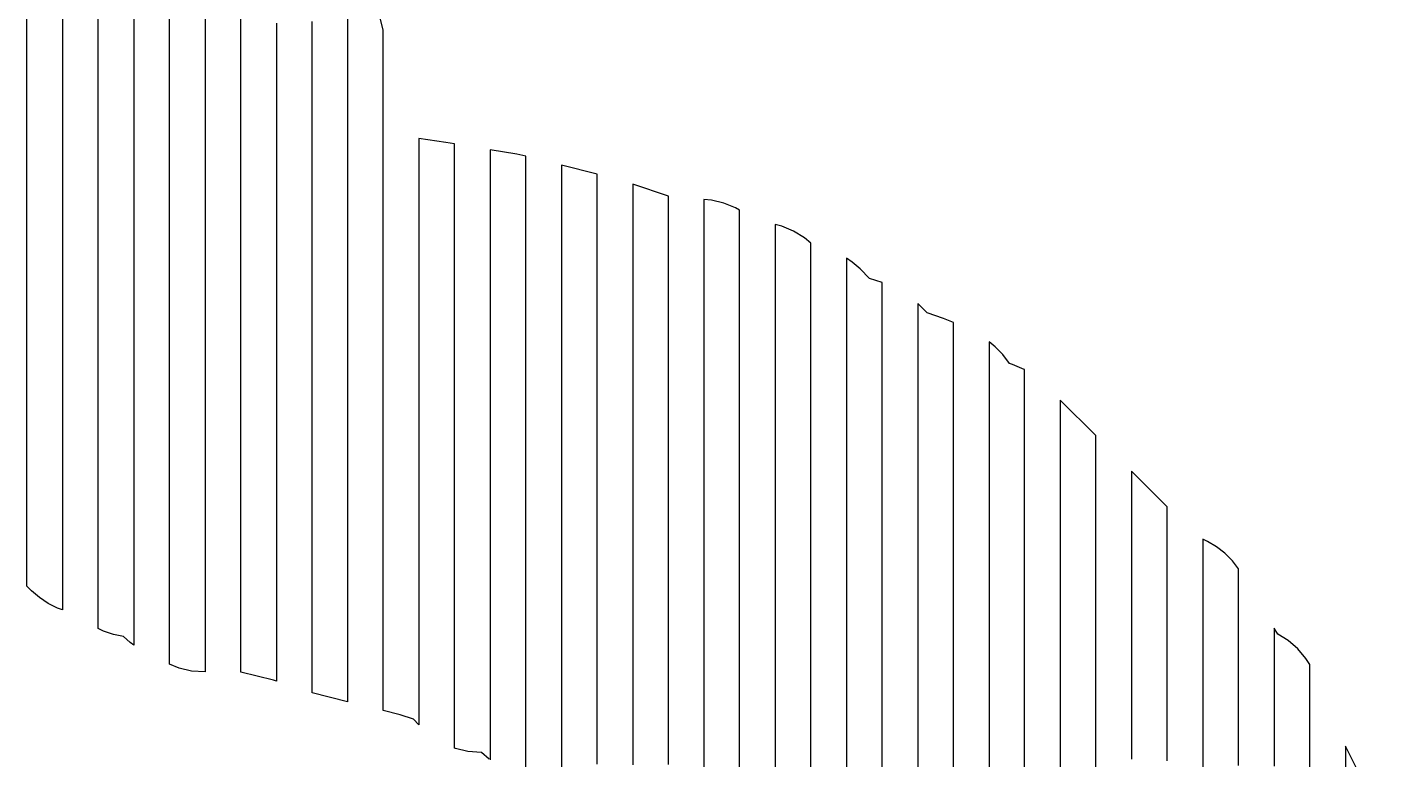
# Model space of a CAD drawing. Header units: millimetres. Extents: x -6 to 1890, y -8 to 898.
# Drawn here: x 1457.6 to 1609, y 353.4 to 435.6 of the extents above; entities that cross this region are included whole.
import ezdxf

# ---------------------------------------------------------------- set-up
doc = ezdxf.new("R2010")
doc.units = ezdxf.units.MM
doc.layers.add('PASSADAS_COMPLETAS', color=1, linetype='CONTINUOUS')
doc.layers.add('PECAS_2D', color=3, linetype='CONTINUOUS')

msp = doc.modelspace()

# ---------------------------------------------------------------- linework, layer by layer
at = {"layer": 'PASSADAS_COMPLETAS'}
for points in [[(1461.578, 464.374), (1461.578, 384.343), (1461.578, 383.053), (1461.578, 381.762), (1461.578, 380.471), (1461.578, 379.18), (1461.578, 377.889), (1461.578, 376.598), (1461.578, 370.144), (1461, 370.344), (1459.942, 370.872), (1458.965, 371.53), (1458.091, 372.299), (1457.578, 372.812), (1457.578, 380.561), (1457.578, 381.852), (1457.578, 383.143), (1457.578, 384.435), (1457.578, 385.726), (1457.578, 387.018), (1457.578, 388.309), (1457.578, 389.6), (1457.578, 468.377)], [(1469.578, 455.135), (1469.578, 379.067), (1469.578, 377.777), (1469.578, 376.488), (1469.578, 375.199), (1469.578, 373.91), (1469.578, 372.62), (1469.578, 371.331), (1469.578, 366.174), (1469.157, 366.477), (1468.423, 367.138), (1467.284, 367.374), (1466.171, 367.759), (1465.578, 368.055), (1465.578, 373.234), (1465.578, 374.528), (1465.578, 375.823), (1465.578, 377.118), (1465.578, 378.413), (1465.578, 379.707), (1465.578, 381.002), (1465.578, 459.98)], [(1477.578, 440.637), (1477.578, 374.79), (1477.578, 373.499), (1477.578, 372.208), (1477.578, 370.917), (1477.578, 369.626), (1477.578, 368.335), (1477.578, 367.044), (1477.578, 363.17), (1476.054, 363.278), (1474.681, 363.602), (1473.578, 364.051), (1473.578, 369.238), (1473.578, 370.535), (1473.578, 371.832), (1473.578, 373.129), (1473.578, 374.425), (1473.578, 375.722), (1473.578, 377.019), (1473.578, 448.339)], [(1493.578, 449.615), (1493.578, 431.398), (1493.578, 430.096), (1493.578, 428.795), (1493.578, 427.494), (1493.578, 426.193), (1493.578, 424.891), (1493.578, 422.289), (1493.578, 420.988), (1493.578, 419.686), (1493.578, 418.385), (1493.578, 417.084), (1493.578, 415.782), (1493.578, 413.18), (1493.578, 410.577), (1493.578, 407.975), (1493.578, 406.674), (1493.578, 405.372), (1493.578, 404.071), (1493.578, 402.77), (1493.578, 401.469), (1493.578, 368.937), (1493.578, 367.636), (1493.578, 366.335), (1493.578, 365.033), (1493.578, 363.732), (1493.578, 359.828), (1489.578, 360.828), (1489.578, 364.728), (1489.578, 366.029), (1489.578, 367.329), (1489.578, 368.629), (1489.578, 369.929), (1489.578, 402.431), (1489.578, 403.731), (1489.578, 405.031), (1489.578, 406.331), (1489.578, 407.631), (1489.578, 408.931), (1489.578, 410.231), (1489.578, 411.531), (1489.578, 412.831), (1489.578, 414.131), (1489.578, 416.731), (1489.578, 418.031), (1489.578, 419.331), (1489.578, 420.632), (1489.578, 421.932), (1489.578, 423.232), (1489.578, 424.532), (1489.578, 425.832), (1489.578, 427.132), (1489.578, 428.432), (1489.578, 429.732), (1489.578, 431.032), (1489.578, 432.332), (1489.578, 433.632), (1489.578, 434.932), (1489.578, 436.232)], [(1509.449, 353.378), (1508.584, 354.122), (1507.069, 354.231), (1505.671, 354.565), (1505.578, 354.603), (1505.578, 359.825), (1505.578, 361.13), (1505.578, 362.435), (1505.578, 363.741), (1505.578, 365.046), (1505.578, 366.351), (1505.578, 400.29), (1505.578, 401.595), (1505.578, 402.901), (1505.578, 404.206), (1505.578, 405.511), (1505.578, 406.816), (1505.578, 408.122), (1505.578, 409.427), (1505.578, 410.732), (1505.578, 412.038), (1505.578, 413.343), (1505.578, 414.648), (1505.578, 415.954), (1505.578, 417.259), (1505.578, 418.564), (1505.578, 422.48), (1504.591, 422.642), (1501.578, 423.073), (1501.578, 419.201), (1501.578, 417.91), (1501.578, 416.62), (1501.578, 415.329), (1501.578, 414.038), (1501.578, 412.748), (1501.578, 411.457), (1501.578, 410.166), (1501.578, 408.876), (1501.578, 407.585), (1501.578, 406.294), (1501.578, 405.004), (1501.578, 403.713), (1501.578, 402.422), (1501.578, 401.132), (1501.578, 367.575), (1501.578, 366.284), (1501.578, 364.993), (1501.578, 363.703), (1501.578, 362.412), (1501.578, 361.121), (1501.578, 357.25), (1500.974, 357.854), (1499.466, 358.356), (1497.578, 358.828), (1497.578, 361.42), (1497.578, 362.716), (1497.578, 364.012), (1497.578, 365.307), (1497.578, 366.603), (1497.578, 369.195), (1497.578, 401.59), (1497.578, 402.886), (1497.578, 404.182), (1497.578, 405.478), (1497.578, 406.773), (1497.578, 408.069), (1497.578, 409.365), (1497.578, 410.661), (1497.578, 411.957), (1497.578, 413.252), (1497.578, 414.548), (1497.578, 415.844), (1497.578, 417.14), (1497.578, 418.436), (1497.578, 419.731), (1497.578, 435.281), (1495.329, 444.278)], [(1485.578, 436.039), (1485.578, 434.742), (1485.578, 433.445), (1485.578, 432.148), (1485.578, 430.852), (1485.578, 429.555), (1485.578, 428.258), (1485.578, 426.961), (1485.578, 425.665), (1485.578, 423.071), (1485.578, 420.478), (1485.578, 419.181), (1485.578, 417.884), (1485.578, 416.587), (1485.578, 411.4), (1485.578, 410.104), (1485.578, 371.201), (1485.578, 369.904), (1485.578, 368.608), (1485.578, 367.311), (1485.578, 366.014), (1485.578, 362.124), (1485.247, 362.234), (1481.578, 363.151), (1481.578, 367.016), (1481.578, 368.304), (1481.578, 369.592), (1481.578, 370.88), (1481.578, 372.168), (1481.578, 373.456), (1481.578, 428.844), (1481.578, 430.132), (1481.578, 431.42), (1481.578, 432.708), (1481.578, 433.996), (1481.578, 435.284), (1481.578, 436.573)], [(1513.578, 351.644), (1513.578, 356.788), (1513.578, 358.075), (1513.578, 359.361), (1513.578, 360.647), (1513.578, 361.933), (1513.578, 363.219), (1513.578, 364.505), (1513.578, 397.943), (1513.578, 399.229), (1513.578, 400.515), (1513.578, 401.801), (1513.578, 403.087), (1513.578, 404.373), (1513.578, 405.659), (1513.578, 406.945), (1513.578, 408.231), (1513.578, 409.517), (1513.578, 410.803), (1513.578, 412.089), (1513.578, 413.375), (1513.578, 414.661), (1513.578, 415.948), (1513.578, 417.234), (1513.578, 421.092), (1512.556, 421.317), (1509.578, 421.814), (1509.578, 417.935), (1509.578, 416.642), (1509.578, 415.35), (1509.578, 414.057), (1509.578, 412.764), (1509.578, 411.471), (1509.578, 410.178), (1509.578, 408.885), (1509.578, 407.593), (1509.578, 406.3), (1509.578, 405.007), (1509.578, 403.714), (1509.578, 402.421), (1509.578, 401.128), (1509.578, 399.836), (1509.578, 366.222), (1509.578, 364.929), (1509.578, 363.636), (1509.578, 362.343), (1509.578, 361.05), (1509.578, 359.757), (1509.578, 358.465), (1509.578, 353.293)], [(1521.578, 352.818), (1521.578, 354.117), (1521.578, 355.417), (1521.578, 356.716), (1521.578, 358.016), (1521.578, 359.315), (1521.578, 360.615), (1521.578, 395.701), (1521.578, 397.001), (1521.578, 398.3), (1521.578, 399.6), (1521.578, 400.899), (1521.578, 402.198), (1521.578, 403.498), (1521.578, 404.797), (1521.578, 406.097), (1521.578, 407.396), (1521.578, 408.696), (1521.578, 409.995), (1521.578, 411.295), (1521.578, 412.594), (1521.578, 413.894), (1521.578, 415.193), (1521.578, 419.092), (1517.578, 420.092), (1517.578, 416.222), (1517.578, 414.932), (1517.578, 413.642), (1517.578, 412.352), (1517.578, 411.062), (1517.578, 409.772), (1517.578, 408.482), (1517.578, 407.192), (1517.578, 405.902), (1517.578, 404.612), (1517.578, 403.322), (1517.578, 402.032), (1517.578, 400.742), (1517.578, 399.452), (1517.578, 398.162), (1517.578, 396.872), (1517.578, 362.043), (1517.578, 360.753), (1517.578, 359.463), (1517.578, 358.173), (1517.578, 356.883), (1517.578, 355.593), (1517.578, 354.303), (1517.578, 349.143)], [(1529.578, 352.78), (1529.578, 354.083), (1529.578, 355.386), (1529.578, 393.17), (1529.578, 394.473), (1529.578, 395.776), (1529.578, 397.079), (1529.578, 398.382), (1529.578, 399.685), (1529.578, 400.988), (1529.578, 402.291), (1529.578, 403.593), (1529.578, 404.896), (1529.578, 406.199), (1529.578, 407.502), (1529.578, 408.805), (1529.578, 410.108), (1529.578, 411.411), (1529.578, 412.714), (1529.578, 416.623), (1525.578, 417.956), (1525.578, 414.043), (1525.578, 412.739), (1525.578, 411.435), (1525.578, 410.131), (1525.578, 408.827), (1525.578, 407.523), (1525.578, 406.219), (1525.578, 404.914), (1525.578, 403.61), (1525.578, 402.306), (1525.578, 401.002), (1525.578, 399.698), (1525.578, 398.394), (1525.578, 397.09), (1525.578, 395.785), (1525.578, 394.481), (1525.578, 357.965), (1525.578, 356.661), (1525.578, 355.357), (1525.578, 354.053), (1525.578, 352.749)], [(1537.578, 348.529), (1537.578, 387.645), (1537.578, 388.948), (1537.578, 390.252), (1537.578, 391.556), (1537.578, 392.86), (1537.578, 394.164), (1537.578, 395.468), (1537.578, 396.771), (1537.578, 398.075), (1537.578, 399.379), (1537.578, 400.683), (1537.578, 401.987), (1537.578, 403.291), (1537.578, 404.595), (1537.578, 405.898), (1537.578, 407.202), (1537.578, 408.506), (1537.578, 409.81), (1537.578, 415.025), (1537.112, 415.306), (1535.795, 415.842), (1534.419, 416.165), (1533.578, 416.229), (1533.578, 411.026), (1533.578, 409.725), (1533.578, 408.425), (1533.578, 407.124), (1533.578, 405.823), (1533.578, 404.522), (1533.578, 403.222), (1533.578, 401.921), (1533.578, 400.62), (1533.578, 399.319), (1533.578, 398.019), (1533.578, 396.718), (1533.578, 395.417), (1533.578, 394.116), (1533.578, 392.816), (1533.578, 391.515), (1533.578, 390.214), (1533.578, 351.191)], [(1545.578, 340.398), (1545.578, 384.243), (1545.578, 385.532), (1545.578, 386.822), (1545.578, 388.111), (1545.578, 389.401), (1545.578, 390.691), (1545.578, 391.98), (1545.578, 393.27), (1545.578, 394.559), (1545.578, 395.849), (1545.578, 397.138), (1545.578, 398.428), (1545.578, 399.717), (1545.578, 401.007), (1545.578, 402.296), (1545.578, 403.586), (1545.578, 404.876), (1545.578, 406.165), (1545.578, 411.323), (1544.861, 411.937), (1543.637, 412.69), (1542.301, 413.243), (1541.578, 413.415), (1541.578, 408.218), (1541.578, 406.918), (1541.578, 405.619), (1541.578, 404.319), (1541.578, 403.02), (1541.578, 401.72), (1541.578, 400.421), (1541.578, 399.121), (1541.578, 397.822), (1541.578, 396.522), (1541.578, 395.223), (1541.578, 393.923), (1541.578, 392.624), (1541.578, 391.325), (1541.578, 390.025), (1541.578, 388.726), (1541.578, 387.426), (1541.578, 386.127), (1541.578, 344.544)], [(1553.578, 332.182), (1553.578, 378.558), (1553.578, 379.846), (1553.578, 381.135), (1553.578, 382.423), (1553.578, 383.711), (1553.578, 384.999), (1553.578, 386.288), (1553.578, 387.576), (1553.578, 388.864), (1553.578, 390.152), (1553.578, 392.729), (1553.578, 394.017), (1553.578, 395.305), (1553.578, 396.593), (1553.578, 397.882), (1553.578, 399.17), (1553.578, 400.458), (1553.578, 401.746), (1553.578, 406.899), (1552.169, 407.369), (1551.103, 408.435), (1550.229, 409.203), (1549.578, 409.642), (1549.578, 404.454), (1549.578, 403.157), (1549.578, 401.86), (1549.578, 400.563), (1549.578, 399.265), (1549.578, 397.968), (1549.578, 396.671), (1549.578, 395.374), (1549.578, 394.077), (1549.578, 392.78), (1549.578, 390.186), (1549.578, 388.889), (1549.578, 387.592), (1549.578, 386.295), (1549.578, 384.998), (1549.578, 383.701), (1549.578, 382.404), (1549.578, 381.107), (1549.578, 337.007)], [(1561.578, 319.5), (1561.578, 373.916), (1561.578, 375.211), (1561.578, 376.507), (1561.578, 377.803), (1561.578, 379.098), (1561.578, 380.394), (1561.578, 381.69), (1561.578, 382.985), (1561.578, 384.281), (1561.578, 385.576), (1561.578, 386.872), (1561.578, 388.168), (1561.578, 389.463), (1561.578, 390.759), (1561.578, 392.055), (1561.578, 393.35), (1561.578, 394.646), (1561.578, 395.941), (1561.578, 397.237), (1561.578, 402.419), (1560.472, 402.878), (1558.632, 403.491), (1557.578, 404.545), (1557.578, 399.385), (1557.578, 398.096), (1557.578, 396.806), (1557.578, 395.516), (1557.578, 394.226), (1557.578, 392.936), (1557.578, 391.646), (1557.578, 390.356), (1557.578, 389.067), (1557.578, 387.777), (1557.578, 386.487), (1557.578, 385.197), (1557.578, 383.907), (1557.578, 382.617), (1557.578, 381.327), (1557.578, 380.038), (1557.578, 378.748), (1557.578, 377.458), (1557.578, 376.168), (1557.578, 325.864)], [(1569.578, 288.116), (1569.578, 365.981), (1569.578, 367.279), (1569.578, 368.576), (1569.578, 369.874), (1569.578, 371.172), (1569.578, 372.469), (1569.578, 373.767), (1569.578, 375.065), (1569.578, 376.363), (1569.578, 377.66), (1569.578, 378.958), (1569.578, 380.256), (1569.578, 381.554), (1569.578, 382.851), (1569.578, 384.149), (1569.578, 385.447), (1569.578, 386.745), (1569.578, 388.042), (1569.578, 389.34), (1569.578, 390.638), (1569.578, 397.127), (1569.519, 397.163), (1568.227, 397.707), (1567.862, 397.829), (1567.137, 398.817), (1566.278, 399.706), (1565.578, 400.257), (1565.578, 393.807), (1565.578, 392.517), (1565.578, 391.227), (1565.578, 389.937), (1565.578, 388.647), (1565.578, 387.357), (1565.578, 384.777), (1565.578, 383.488), (1565.578, 382.198), (1565.578, 380.908), (1565.578, 379.618), (1565.578, 378.328), (1565.578, 377.038), (1565.578, 375.748), (1565.578, 374.458), (1565.578, 373.168), (1565.578, 371.878), (1565.578, 370.588), (1565.578, 369.298), (1565.578, 307.382)], [(1577.578, 267.127), (1577.578, 354.874), (1577.578, 356.165), (1577.578, 357.455), (1577.578, 358.746), (1577.578, 360.036), (1577.578, 361.326), (1577.578, 362.617), (1577.578, 363.907), (1577.578, 365.198), (1577.578, 366.488), (1577.578, 367.778), (1577.578, 369.069), (1577.578, 370.359), (1577.578, 371.65), (1577.578, 372.94), (1577.578, 374.23), (1577.578, 375.521), (1577.578, 376.811), (1577.578, 378.102), (1577.578, 379.392), (1577.578, 380.682), (1577.578, 381.973), (1577.578, 383.263), (1577.578, 384.554), (1577.578, 389.715), (1573.578, 393.715), (1573.578, 387.261), (1573.578, 385.97), (1573.578, 384.679), (1573.578, 383.388), (1573.578, 382.097), (1573.578, 380.806), (1573.578, 379.515), (1573.578, 378.224), (1573.578, 376.933), (1573.578, 375.642), (1573.578, 374.351), (1573.578, 373.06), (1573.578, 371.769), (1573.578, 370.478), (1573.578, 369.187), (1573.578, 367.896), (1573.578, 366.605), (1573.578, 365.314), (1573.578, 364.023), (1573.578, 362.732), (1573.578, 361.442), (1573.578, 277.53)], [(1585.578, 353.201), (1585.578, 354.497), (1585.578, 357.09), (1585.578, 358.386), (1585.578, 359.682), (1585.578, 360.978), (1585.578, 362.274), (1585.578, 363.57), (1585.578, 364.866), (1585.578, 366.162), (1585.578, 367.458), (1585.578, 368.754), (1585.578, 370.05), (1585.578, 371.347), (1585.578, 372.643), (1585.578, 373.939), (1585.578, 375.235), (1585.578, 376.531), (1585.578, 381.715), (1581.578, 385.715), (1581.578, 380.542), (1581.578, 379.249), (1581.578, 377.956), (1581.578, 376.663), (1581.578, 375.369), (1581.578, 372.783), (1581.578, 371.49), (1581.578, 370.197), (1581.578, 368.903), (1581.578, 367.61), (1581.578, 366.317), (1581.578, 365.024), (1581.578, 363.73), (1581.578, 362.437), (1581.578, 361.144), (1581.578, 359.851), (1581.578, 358.558), (1581.578, 357.264), (1581.578, 355.971), (1581.578, 354.678), (1581.578, 353.385)], [(1593.578, 352.652), (1593.578, 353.953), (1593.578, 355.253), (1593.578, 356.554), (1593.578, 357.854), (1593.578, 359.155), (1593.578, 360.455), (1593.578, 361.756), (1593.578, 363.056), (1593.578, 364.357), (1593.578, 365.657), (1593.578, 366.958), (1593.578, 374.76), (1592.906, 375.647), (1592.059, 376.503), (1591.114, 377.233), (1590.101, 377.824), (1589.578, 378.086), (1589.578, 371.612), (1589.578, 370.317), (1589.578, 369.023), (1589.578, 367.728), (1589.578, 366.433), (1589.578, 365.138), (1589.578, 363.844), (1589.578, 362.549), (1589.578, 361.254), (1589.578, 359.959), (1589.578, 357.37), (1589.578, 356.075), (1589.578, 354.78), (1589.578, 353.486), (1589.578, 352.191)], [(1601.578, 352.29), (1601.578, 353.59), (1601.578, 354.891), (1601.578, 363.995), (1601.147, 364.696), (1600.227, 365.773), (1599.159, 366.69), (1597.984, 367.419), (1597.578, 368.072), (1597.578, 361.623), (1597.578, 360.333), (1597.578, 359.043), (1597.578, 357.753), (1597.578, 356.463), (1597.578, 355.174), (1597.578, 353.884), (1597.578, 352.594)], [(1609.022, 347.931), (1605.578, 354.818), (1605.578, 347.038)]]:
    msp.add_lwpolyline(points, dxfattribs=at)
at = {"layer": 'PECAS_2D'}
for points in [[(1461.578, 464.374), (1461.578, 384.343), (1461.578, 383.053), (1461.578, 381.762), (1461.578, 380.471), (1461.578, 379.18), (1461.578, 377.889), (1461.578, 376.598), (1461.578, 370.144), (1461, 370.344), (1459.942, 370.872), (1458.965, 371.53), (1458.091, 372.299), (1457.578, 372.812), (1457.578, 380.561), (1457.578, 381.852), (1457.578, 383.143), (1457.578, 384.435), (1457.578, 385.726), (1457.578, 387.018), (1457.578, 388.309), (1457.578, 389.6), (1457.578, 468.377)], [(1469.578, 455.135), (1469.578, 379.067), (1469.578, 377.777), (1469.578, 376.488), (1469.578, 375.199), (1469.578, 373.91), (1469.578, 372.62), (1469.578, 371.331), (1469.578, 366.174), (1469.157, 366.477), (1468.423, 367.138), (1467.284, 367.374), (1466.171, 367.759), (1465.578, 368.055), (1465.578, 373.234), (1465.578, 374.528), (1465.578, 375.823), (1465.578, 377.118), (1465.578, 378.413), (1465.578, 379.707), (1465.578, 381.002), (1465.578, 459.98)], [(1477.578, 440.637), (1477.578, 374.79), (1477.578, 373.499), (1477.578, 372.208), (1477.578, 370.917), (1477.578, 369.626), (1477.578, 368.335), (1477.578, 367.044), (1477.578, 363.17), (1476.054, 363.278), (1474.681, 363.602), (1473.578, 364.051), (1473.578, 369.238), (1473.578, 370.535), (1473.578, 371.832), (1473.578, 373.129), (1473.578, 374.425), (1473.578, 375.722), (1473.578, 377.019), (1473.578, 448.339)], [(1493.578, 449.615), (1493.578, 431.398), (1493.578, 430.096), (1493.578, 428.795), (1493.578, 427.494), (1493.578, 426.193), (1493.578, 424.891), (1493.578, 422.289), (1493.578, 420.988), (1493.578, 419.686), (1493.578, 418.385), (1493.578, 417.084), (1493.578, 415.782), (1493.578, 413.18), (1493.578, 410.577), (1493.578, 407.975), (1493.578, 406.674), (1493.578, 405.372), (1493.578, 404.071), (1493.578, 402.77), (1493.578, 401.469), (1493.578, 368.937), (1493.578, 367.636), (1493.578, 366.335), (1493.578, 365.033), (1493.578, 363.732), (1493.578, 359.828), (1489.578, 360.828), (1489.578, 364.728), (1489.578, 366.029), (1489.578, 367.329), (1489.578, 368.629), (1489.578, 369.929), (1489.578, 402.431), (1489.578, 403.731), (1489.578, 405.031), (1489.578, 406.331), (1489.578, 407.631), (1489.578, 408.931), (1489.578, 410.231), (1489.578, 411.531), (1489.578, 412.831), (1489.578, 414.131), (1489.578, 416.731), (1489.578, 418.031), (1489.578, 419.331), (1489.578, 420.632), (1489.578, 421.932), (1489.578, 423.232), (1489.578, 424.532), (1489.578, 425.832), (1489.578, 427.132), (1489.578, 428.432), (1489.578, 429.732), (1489.578, 431.032), (1489.578, 432.332), (1489.578, 433.632), (1489.578, 434.932), (1489.578, 436.232)], [(1509.449, 353.378), (1508.584, 354.122), (1507.069, 354.231), (1505.671, 354.565), (1505.578, 354.603), (1505.578, 359.825), (1505.578, 361.13), (1505.578, 362.435), (1505.578, 363.741), (1505.578, 365.046), (1505.578, 366.351), (1505.578, 400.29), (1505.578, 401.595), (1505.578, 402.901), (1505.578, 404.206), (1505.578, 405.511), (1505.578, 406.816), (1505.578, 408.122), (1505.578, 409.427), (1505.578, 410.732), (1505.578, 412.038), (1505.578, 413.343), (1505.578, 414.648), (1505.578, 415.954), (1505.578, 417.259), (1505.578, 418.564), (1505.578, 422.48), (1504.591, 422.642), (1501.578, 423.073), (1501.578, 419.201), (1501.578, 417.91), (1501.578, 416.62), (1501.578, 415.329), (1501.578, 414.038), (1501.578, 412.748), (1501.578, 411.457), (1501.578, 410.166), (1501.578, 408.876), (1501.578, 407.585), (1501.578, 406.294), (1501.578, 405.004), (1501.578, 403.713), (1501.578, 402.422), (1501.578, 401.132), (1501.578, 367.575), (1501.578, 366.284), (1501.578, 364.993), (1501.578, 363.703), (1501.578, 362.412), (1501.578, 361.121), (1501.578, 357.25), (1500.974, 357.854), (1499.466, 358.356), (1497.578, 358.828), (1497.578, 361.42), (1497.578, 362.716), (1497.578, 364.012), (1497.578, 365.307), (1497.578, 366.603), (1497.578, 369.195), (1497.578, 401.59), (1497.578, 402.886), (1497.578, 404.182), (1497.578, 405.478), (1497.578, 406.773), (1497.578, 408.069), (1497.578, 409.365), (1497.578, 410.661), (1497.578, 411.957), (1497.578, 413.252), (1497.578, 414.548), (1497.578, 415.844), (1497.578, 417.14), (1497.578, 418.436), (1497.578, 419.731), (1497.578, 435.281), (1495.329, 444.278)], [(1485.578, 436.039), (1485.578, 434.742), (1485.578, 433.445), (1485.578, 432.148), (1485.578, 430.852), (1485.578, 429.555), (1485.578, 428.258), (1485.578, 426.961), (1485.578, 425.665), (1485.578, 423.071), (1485.578, 420.478), (1485.578, 419.181), (1485.578, 417.884), (1485.578, 416.587), (1485.578, 411.4), (1485.578, 410.104), (1485.578, 371.201), (1485.578, 369.904), (1485.578, 368.608), (1485.578, 367.311), (1485.578, 366.014), (1485.578, 362.124), (1485.247, 362.234), (1481.578, 363.151), (1481.578, 367.016), (1481.578, 368.304), (1481.578, 369.592), (1481.578, 370.88), (1481.578, 372.168), (1481.578, 373.456), (1481.578, 428.844), (1481.578, 430.132), (1481.578, 431.42), (1481.578, 432.708), (1481.578, 433.996), (1481.578, 435.284), (1481.578, 436.573)], [(1513.578, 351.644), (1513.578, 356.788), (1513.578, 358.075), (1513.578, 359.361), (1513.578, 360.647), (1513.578, 361.933), (1513.578, 363.219), (1513.578, 364.505), (1513.578, 397.943), (1513.578, 399.229), (1513.578, 400.515), (1513.578, 401.801), (1513.578, 403.087), (1513.578, 404.373), (1513.578, 405.659), (1513.578, 406.945), (1513.578, 408.231), (1513.578, 409.517), (1513.578, 410.803), (1513.578, 412.089), (1513.578, 413.375), (1513.578, 414.661), (1513.578, 415.948), (1513.578, 417.234), (1513.578, 421.092), (1512.556, 421.317), (1509.578, 421.814), (1509.578, 417.935), (1509.578, 416.642), (1509.578, 415.35), (1509.578, 414.057), (1509.578, 412.764), (1509.578, 411.471), (1509.578, 410.178), (1509.578, 408.885), (1509.578, 407.593), (1509.578, 406.3), (1509.578, 405.007), (1509.578, 403.714), (1509.578, 402.421), (1509.578, 401.128), (1509.578, 399.836), (1509.578, 366.222), (1509.578, 364.929), (1509.578, 363.636), (1509.578, 362.343), (1509.578, 361.05), (1509.578, 359.757), (1509.578, 358.465), (1509.578, 353.293)], [(1521.578, 352.818), (1521.578, 354.117), (1521.578, 355.417), (1521.578, 356.716), (1521.578, 358.016), (1521.578, 359.315), (1521.578, 360.615), (1521.578, 395.701), (1521.578, 397.001), (1521.578, 398.3), (1521.578, 399.6), (1521.578, 400.899), (1521.578, 402.198), (1521.578, 403.498), (1521.578, 404.797), (1521.578, 406.097), (1521.578, 407.396), (1521.578, 408.696), (1521.578, 409.995), (1521.578, 411.295), (1521.578, 412.594), (1521.578, 413.894), (1521.578, 415.193), (1521.578, 419.092), (1517.578, 420.092), (1517.578, 416.222), (1517.578, 414.932), (1517.578, 413.642), (1517.578, 412.352), (1517.578, 411.062), (1517.578, 409.772), (1517.578, 408.482), (1517.578, 407.192), (1517.578, 405.902), (1517.578, 404.612), (1517.578, 403.322), (1517.578, 402.032), (1517.578, 400.742), (1517.578, 399.452), (1517.578, 398.162), (1517.578, 396.872), (1517.578, 362.043), (1517.578, 360.753), (1517.578, 359.463), (1517.578, 358.173), (1517.578, 356.883), (1517.578, 355.593), (1517.578, 354.303), (1517.578, 349.143)], [(1529.578, 352.78), (1529.578, 354.083), (1529.578, 355.386), (1529.578, 393.17), (1529.578, 394.473), (1529.578, 395.776), (1529.578, 397.079), (1529.578, 398.382), (1529.578, 399.685), (1529.578, 400.988), (1529.578, 402.291), (1529.578, 403.593), (1529.578, 404.896), (1529.578, 406.199), (1529.578, 407.502), (1529.578, 408.805), (1529.578, 410.108), (1529.578, 411.411), (1529.578, 412.714), (1529.578, 416.623), (1525.578, 417.956), (1525.578, 414.043), (1525.578, 412.739), (1525.578, 411.435), (1525.578, 410.131), (1525.578, 408.827), (1525.578, 407.523), (1525.578, 406.219), (1525.578, 404.914), (1525.578, 403.61), (1525.578, 402.306), (1525.578, 401.002), (1525.578, 399.698), (1525.578, 398.394), (1525.578, 397.09), (1525.578, 395.785), (1525.578, 394.481), (1525.578, 357.965), (1525.578, 356.661), (1525.578, 355.357), (1525.578, 354.053), (1525.578, 352.749)], [(1537.578, 348.529), (1537.578, 387.645), (1537.578, 388.948), (1537.578, 390.252), (1537.578, 391.556), (1537.578, 392.86), (1537.578, 394.164), (1537.578, 395.468), (1537.578, 396.771), (1537.578, 398.075), (1537.578, 399.379), (1537.578, 400.683), (1537.578, 401.987), (1537.578, 403.291), (1537.578, 404.595), (1537.578, 405.898), (1537.578, 407.202), (1537.578, 408.506), (1537.578, 409.81), (1537.578, 415.025), (1537.112, 415.306), (1535.795, 415.842), (1534.419, 416.165), (1533.578, 416.229), (1533.578, 411.026), (1533.578, 409.725), (1533.578, 408.425), (1533.578, 407.124), (1533.578, 405.823), (1533.578, 404.522), (1533.578, 403.222), (1533.578, 401.921), (1533.578, 400.62), (1533.578, 399.319), (1533.578, 398.019), (1533.578, 396.718), (1533.578, 395.417), (1533.578, 394.116), (1533.578, 392.816), (1533.578, 391.515), (1533.578, 390.214), (1533.578, 351.191)], [(1545.578, 340.398), (1545.578, 384.243), (1545.578, 385.532), (1545.578, 386.822), (1545.578, 388.111), (1545.578, 389.401), (1545.578, 390.691), (1545.578, 391.98), (1545.578, 393.27), (1545.578, 394.559), (1545.578, 395.849), (1545.578, 397.138), (1545.578, 398.428), (1545.578, 399.717), (1545.578, 401.007), (1545.578, 402.296), (1545.578, 403.586), (1545.578, 404.876), (1545.578, 406.165), (1545.578, 411.323), (1544.861, 411.937), (1543.637, 412.69), (1542.301, 413.243), (1541.578, 413.415), (1541.578, 408.218), (1541.578, 406.918), (1541.578, 405.619), (1541.578, 404.319), (1541.578, 403.02), (1541.578, 401.72), (1541.578, 400.421), (1541.578, 399.121), (1541.578, 397.822), (1541.578, 396.522), (1541.578, 395.223), (1541.578, 393.923), (1541.578, 392.624), (1541.578, 391.325), (1541.578, 390.025), (1541.578, 388.726), (1541.578, 387.426), (1541.578, 386.127), (1541.578, 344.544)], [(1553.578, 332.182), (1553.578, 378.558), (1553.578, 379.846), (1553.578, 381.135), (1553.578, 382.423), (1553.578, 383.711), (1553.578, 384.999), (1553.578, 386.288), (1553.578, 387.576), (1553.578, 388.864), (1553.578, 390.152), (1553.578, 392.729), (1553.578, 394.017), (1553.578, 395.305), (1553.578, 396.593), (1553.578, 397.882), (1553.578, 399.17), (1553.578, 400.458), (1553.578, 401.746), (1553.578, 406.899), (1552.169, 407.369), (1551.103, 408.435), (1550.229, 409.203), (1549.578, 409.642), (1549.578, 404.454), (1549.578, 403.157), (1549.578, 401.86), (1549.578, 400.563), (1549.578, 399.265), (1549.578, 397.968), (1549.578, 396.671), (1549.578, 395.374), (1549.578, 394.077), (1549.578, 392.78), (1549.578, 390.186), (1549.578, 388.889), (1549.578, 387.592), (1549.578, 386.295), (1549.578, 384.998), (1549.578, 383.701), (1549.578, 382.404), (1549.578, 381.107), (1549.578, 337.007)], [(1561.578, 319.5), (1561.578, 373.916), (1561.578, 375.211), (1561.578, 376.507), (1561.578, 377.803), (1561.578, 379.098), (1561.578, 380.394), (1561.578, 381.69), (1561.578, 382.985), (1561.578, 384.281), (1561.578, 385.576), (1561.578, 386.872), (1561.578, 388.168), (1561.578, 389.463), (1561.578, 390.759), (1561.578, 392.055), (1561.578, 393.35), (1561.578, 394.646), (1561.578, 395.941), (1561.578, 397.237), (1561.578, 402.419), (1560.472, 402.878), (1558.632, 403.491), (1557.578, 404.545), (1557.578, 399.385), (1557.578, 398.096), (1557.578, 396.806), (1557.578, 395.516), (1557.578, 394.226), (1557.578, 392.936), (1557.578, 391.646), (1557.578, 390.356), (1557.578, 389.067), (1557.578, 387.777), (1557.578, 386.487), (1557.578, 385.197), (1557.578, 383.907), (1557.578, 382.617), (1557.578, 381.327), (1557.578, 380.038), (1557.578, 378.748), (1557.578, 377.458), (1557.578, 376.168), (1557.578, 325.864)], [(1569.578, 288.116), (1569.578, 365.981), (1569.578, 367.279), (1569.578, 368.576), (1569.578, 369.874), (1569.578, 371.172), (1569.578, 372.469), (1569.578, 373.767), (1569.578, 375.065), (1569.578, 376.363), (1569.578, 377.66), (1569.578, 378.958), (1569.578, 380.256), (1569.578, 381.554), (1569.578, 382.851), (1569.578, 384.149), (1569.578, 385.447), (1569.578, 386.745), (1569.578, 388.042), (1569.578, 389.34), (1569.578, 390.638), (1569.578, 397.127), (1569.519, 397.163), (1568.227, 397.707), (1567.862, 397.829), (1567.137, 398.817), (1566.278, 399.706), (1565.578, 400.257), (1565.578, 393.807), (1565.578, 392.517), (1565.578, 391.227), (1565.578, 389.937), (1565.578, 388.647), (1565.578, 387.357), (1565.578, 384.777), (1565.578, 383.488), (1565.578, 382.198), (1565.578, 380.908), (1565.578, 379.618), (1565.578, 378.328), (1565.578, 377.038), (1565.578, 375.748), (1565.578, 374.458), (1565.578, 373.168), (1565.578, 371.878), (1565.578, 370.588), (1565.578, 369.298), (1565.578, 307.382)], [(1577.578, 267.127), (1577.578, 354.874), (1577.578, 356.165), (1577.578, 357.455), (1577.578, 358.746), (1577.578, 360.036), (1577.578, 361.326), (1577.578, 362.617), (1577.578, 363.907), (1577.578, 365.198), (1577.578, 366.488), (1577.578, 367.778), (1577.578, 369.069), (1577.578, 370.359), (1577.578, 371.65), (1577.578, 372.94), (1577.578, 374.23), (1577.578, 375.521), (1577.578, 376.811), (1577.578, 378.102), (1577.578, 379.392), (1577.578, 380.682), (1577.578, 381.973), (1577.578, 383.263), (1577.578, 384.554), (1577.578, 389.715), (1573.578, 393.715), (1573.578, 387.261), (1573.578, 385.97), (1573.578, 384.679), (1573.578, 383.388), (1573.578, 382.097), (1573.578, 380.806), (1573.578, 379.515), (1573.578, 378.224), (1573.578, 376.933), (1573.578, 375.642), (1573.578, 374.351), (1573.578, 373.06), (1573.578, 371.769), (1573.578, 370.478), (1573.578, 369.187), (1573.578, 367.896), (1573.578, 366.605), (1573.578, 365.314), (1573.578, 364.023), (1573.578, 362.732), (1573.578, 361.442), (1573.578, 277.53)], [(1585.578, 353.201), (1585.578, 354.497), (1585.578, 357.09), (1585.578, 358.386), (1585.578, 359.682), (1585.578, 360.978), (1585.578, 362.274), (1585.578, 363.57), (1585.578, 364.866), (1585.578, 366.162), (1585.578, 367.458), (1585.578, 368.754), (1585.578, 370.05), (1585.578, 371.347), (1585.578, 372.643), (1585.578, 373.939), (1585.578, 375.235), (1585.578, 376.531), (1585.578, 381.715), (1581.578, 385.715), (1581.578, 380.542), (1581.578, 379.249), (1581.578, 377.956), (1581.578, 376.663), (1581.578, 375.369), (1581.578, 372.783), (1581.578, 371.49), (1581.578, 370.197), (1581.578, 368.903), (1581.578, 367.61), (1581.578, 366.317), (1581.578, 365.024), (1581.578, 363.73), (1581.578, 362.437), (1581.578, 361.144), (1581.578, 359.851), (1581.578, 358.558), (1581.578, 357.264), (1581.578, 355.971), (1581.578, 354.678), (1581.578, 353.385)], [(1593.578, 352.652), (1593.578, 353.953), (1593.578, 355.253), (1593.578, 356.554), (1593.578, 357.854), (1593.578, 359.155), (1593.578, 360.455), (1593.578, 361.756), (1593.578, 363.056), (1593.578, 364.357), (1593.578, 365.657), (1593.578, 366.958), (1593.578, 374.76), (1592.906, 375.647), (1592.059, 376.503), (1591.114, 377.233), (1590.101, 377.824), (1589.578, 378.086), (1589.578, 371.612), (1589.578, 370.317), (1589.578, 369.023), (1589.578, 367.728), (1589.578, 366.433), (1589.578, 365.138), (1589.578, 363.844), (1589.578, 362.549), (1589.578, 361.254), (1589.578, 359.959), (1589.578, 357.37), (1589.578, 356.075), (1589.578, 354.78), (1589.578, 353.486), (1589.578, 352.191)], [(1601.578, 352.29), (1601.578, 353.59), (1601.578, 354.891), (1601.578, 363.995), (1601.147, 364.696), (1600.227, 365.773), (1599.159, 366.69), (1597.984, 367.419), (1597.578, 368.072), (1597.578, 361.623), (1597.578, 360.333), (1597.578, 359.043), (1597.578, 357.753), (1597.578, 356.463), (1597.578, 355.174), (1597.578, 353.884), (1597.578, 352.594)], [(1609.022, 347.931), (1605.578, 354.818), (1605.578, 347.038)]]:
    msp.add_lwpolyline(points, dxfattribs=at)

doc.saveas('drawing.dxf')
